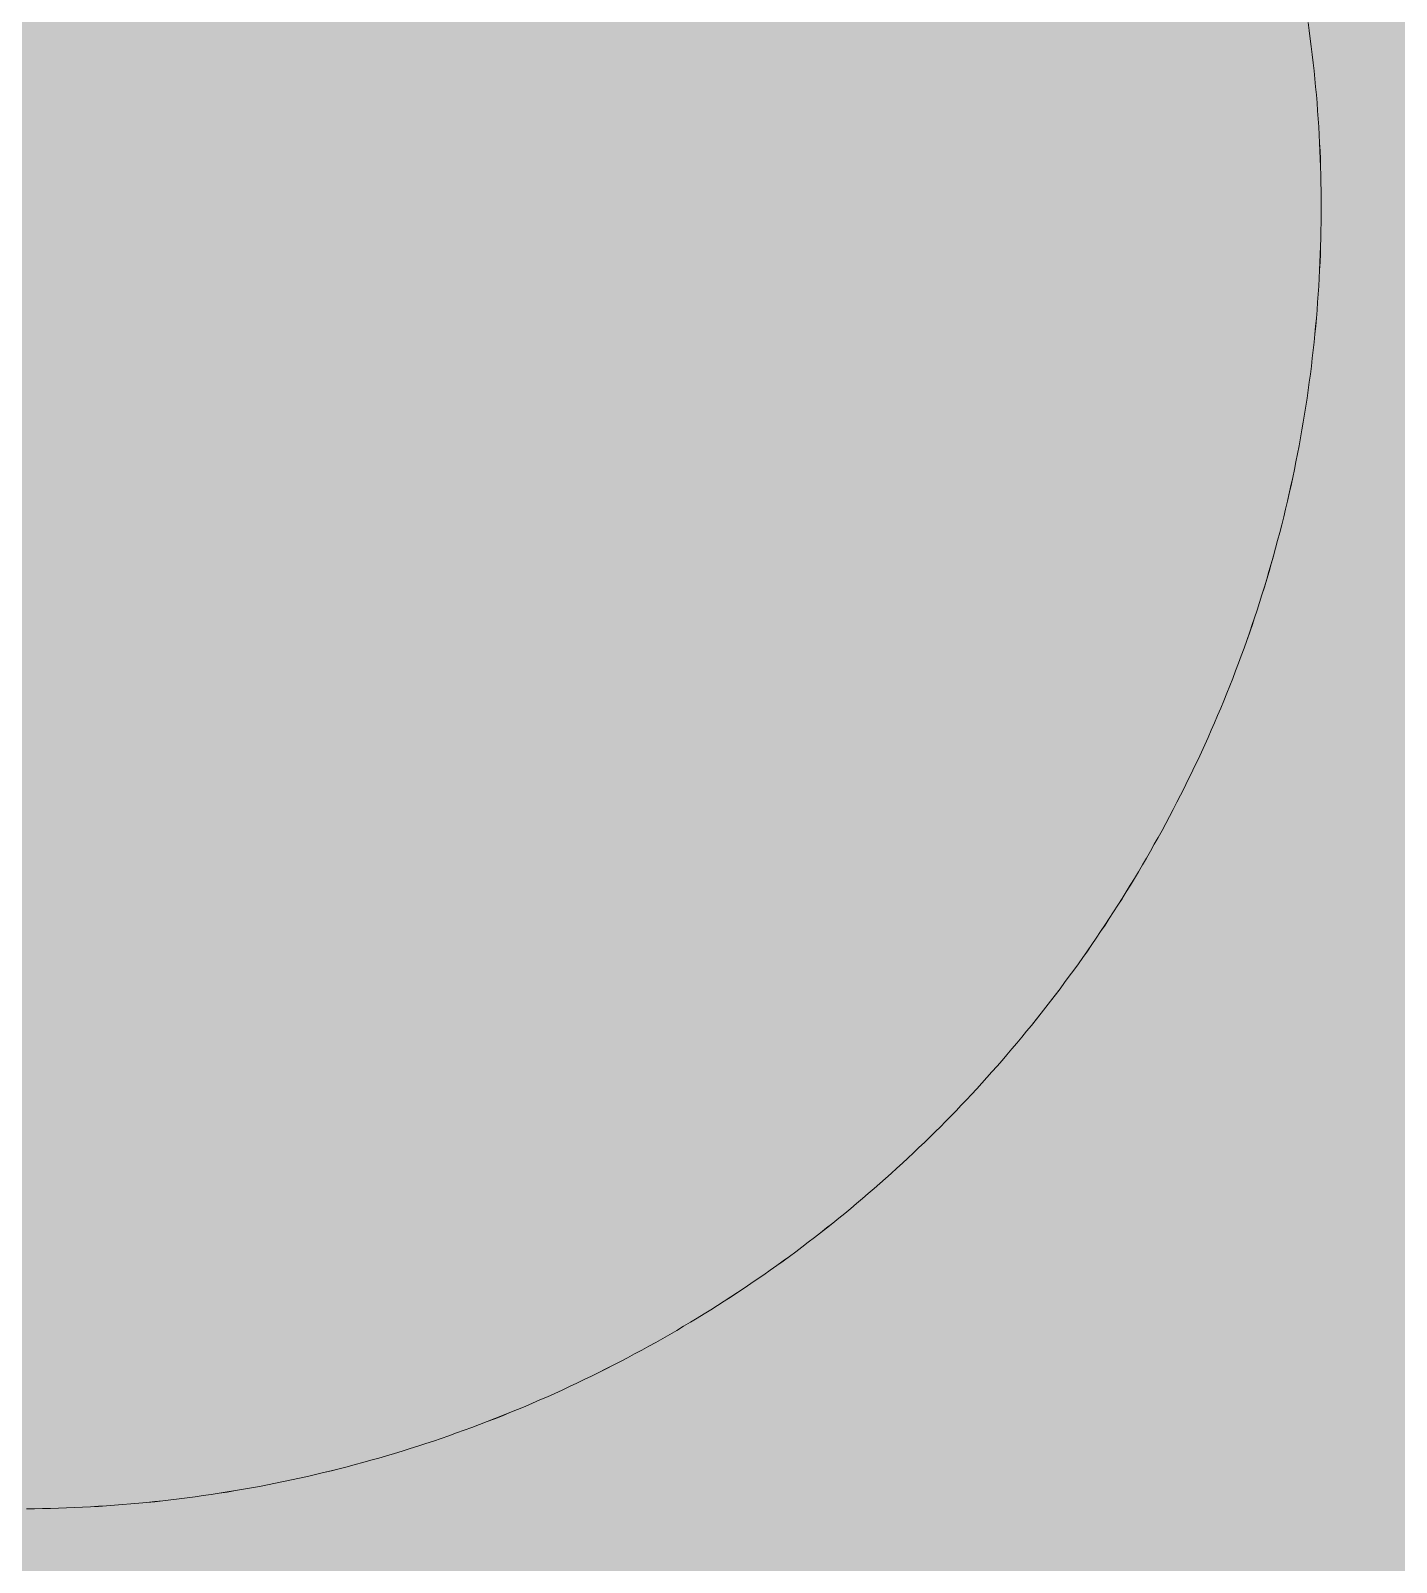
# Model space of a CAD drawing. Header units: millimetres. Extents: x 5622 to 8918, y 2044 to 6634.
# Drawn here: x 8593.593 to 8597, y 4436.941 to 4440.764 of the extents above; entities that cross this region are included whole.
import ezdxf

# ---------------------------------------------------------------- set-up
doc = ezdxf.new("R2010")
doc.units = ezdxf.units.MM
doc.linetypes.add('NASCOSTA', pattern=[9.525, 6.35, -3.175])
for name, color, linetype, lineweight in [('F_ARREDI', 7, 'Continuous', 5), ('F_FERRAMENTA', 253, 'Continuous', 5), ('F_MULTI laminato OPACO_retino', 1, 'Continuous', 5), ('F_Proiezioni', 253, 'NASCOSTA', 9)]:
    doc.layers.add(name, color=color, linetype=linetype, lineweight=lineweight)

# ---------------------------------------------------------------- blocks, each defined once
blk = doc.blocks.new("LIBRERIA_ingresso-living_sez._B.B'")
at = {"layer": 'F_MULTI laminato OPACO_retino', "true_color": 0x636466}
h = blk.add_hatch(color=251, dxfattribs=at)
h.dxf.hatch_style = 1
h.paths.add_polyline_path([(41313.1315, 11071.1262), (41913.1315, 11071.1262), (41913.1315, 13145.6262), (41313.1315, 13145.6262)])
at = {"layer": 'F_MULTI laminato OPACO_retino', "true_color": 0x939598}
h = blk.add_hatch(color=252, dxfattribs=at)
h.dxf.hatch_style = 1
h.paths.add_polyline_path([(41313.1315, 13145.6262), (41613.1315, 13145.6262), (41613.1315, 11071.1262), (41313.1315, 11071.1262)])
at = {"layer": 'F_Proiezioni', "color": 1}
for p, q in [((41592.3517, 11848.0633), (41592.3489, 11848.0833)), ((41592.3544, 11848.0433), (41592.3517, 11848.0633)), ((41592.3569, 11848.0234), (41592.3544, 11848.0433)), ((41592.3593, 11848.0034), (41592.3569, 11848.0234)), ((41592.3616, 11847.9834), (41592.3593, 11848.0034)), ((41592.3637, 11847.9634), (41592.3616, 11847.9834)), ((41592.3658, 11847.9434), (41592.3637, 11847.9634)), ((41592.3677, 11847.9234), (41592.3658, 11847.9434)), ((41592.3695, 11847.9034), (41592.3677, 11847.9234)), ((41592.3711, 11847.8834), (41592.3695, 11847.9034)), ((41592.3727, 11847.8634), (41592.3711, 11847.8834)), ((41592.3741, 11847.8434), (41592.3727, 11847.8634)), ((41592.3754, 11847.8234), (41592.3741, 11847.8434)), ((41592.3765, 11847.8035), (41592.3754, 11847.8234)), ((41592.3776, 11847.7835), (41592.3765, 11847.8035)), ((41592.3785, 11847.7636), (41592.3776, 11847.7835)), ((41592.3793, 11847.7436), (41592.3785, 11847.7636)), ((41592.38, 11847.7237), (41592.3793, 11847.7436)), ((41592.3805, 11847.7038), (41592.38, 11847.7237)), ((41592.381, 11847.6839), (41592.3805, 11847.7038)), ((41592.3813, 11847.664), (41592.381, 11847.6839)), ((41592.3815, 11847.6441), (41592.3813, 11847.664)), ((41592.3815, 11847.6243), (41592.3815, 11847.6441)), ((41592.3813, 11847.5846), (41592.3815, 11847.6045)), ((41592.3815, 11847.6045), (41592.3815, 11847.6243)), ((41592.3805, 11847.5449), (41592.381, 11847.5648)), ((41592.381, 11847.5648), (41592.3813, 11847.5846)), ((41592.3793, 11847.5052), (41592.38, 11847.5251)), ((41592.38, 11847.5251), (41592.3805, 11847.5449)), ((41592.3776, 11847.4654), (41592.3785, 11847.4853)), ((41592.3785, 11847.4853), (41592.3793, 11847.5052)), ((41592.3754, 11847.4255), (41592.3766, 11847.4454)), ((41592.3766, 11847.4454), (41592.3776, 11847.4654)), ((41592.3727, 11847.3856), (41592.3741, 11847.4056)), ((41592.3741, 11847.4056), (41592.3754, 11847.4255)), ((41592.3695, 11847.3457), (41592.3712, 11847.3657)), ((41592.3712, 11847.3657), (41592.3727, 11847.3856)), ((41592.3677, 11847.3257), (41592.3695, 11847.3457)), ((41592.3638, 11847.2858), (41592.3658, 11847.3058)), ((41592.3658, 11847.3058), (41592.3677, 11847.3257)), ((41592.3594, 11847.2459), (41592.3617, 11847.2659)), ((41592.3617, 11847.2659), (41592.3638, 11847.2858)), ((41592.3545, 11847.206), (41592.357, 11847.226)), ((41592.357, 11847.226), (41592.3594, 11847.2459)), ((41592.349, 11847.1662), (41592.3518, 11847.1861)), ((41592.3518, 11847.1861), (41592.3545, 11847.206)), ((41592.3431, 11847.1264), (41592.3461, 11847.1463)), ((41592.3461, 11847.1463), (41592.349, 11847.1662)), ((41592.3367, 11847.0866), (41592.34, 11847.1065)), ((41592.34, 11847.1065), (41592.3431, 11847.1264)), ((41592.3298, 11847.0469), (41592.3333, 11847.0667)), ((41592.3333, 11847.0667), (41592.3367, 11847.0866)), ((41592.3224, 11847.0073), (41592.3262, 11847.0271)), ((41592.3262, 11847.0271), (41592.3298, 11847.0469)), ((41592.3145, 11846.9677), (41592.3185, 11846.9875)), ((41592.3185, 11846.9875), (41592.3224, 11847.0073)), ((41592.3061, 11846.9283), (41592.3104, 11846.948)), ((41592.3104, 11846.948), (41592.3145, 11846.9677)), ((41592.2972, 11846.889), (41592.3017, 11846.9086)), ((41592.3017, 11846.9086), (41592.3061, 11846.9283)), ((41592.2879, 11846.8497), (41592.2926, 11846.8693)), ((41592.2926, 11846.8693), (41592.2972, 11846.889)), ((41592.278, 11846.8106), (41592.283, 11846.8302)), ((41592.283, 11846.8302), (41592.2879, 11846.8497)), ((41592.2677, 11846.7716), (41592.2729, 11846.7911)), ((41592.2729, 11846.7911), (41592.278, 11846.8106)), ((41592.2623, 11846.7522), (41592.2677, 11846.7716)), ((41592.2512, 11846.7134), (41592.2568, 11846.7328)), ((41592.2568, 11846.7328), (41592.2623, 11846.7522)), ((41592.2397, 11846.6748), (41592.2455, 11846.6941)), ((41592.2455, 11846.6941), (41592.2512, 11846.7134)), ((41592.2277, 11846.6364), (41592.2338, 11846.6556)), ((41592.2338, 11846.6556), (41592.2397, 11846.6748)), ((41592.2152, 11846.5981), (41592.2215, 11846.6172)), ((41592.2215, 11846.6172), (41592.2277, 11846.6364)), ((41592.2023, 11846.56), (41592.2088, 11846.579)), ((41592.2088, 11846.579), (41592.2152, 11846.5981)), ((41592.1889, 11846.5221), (41592.1957, 11846.541)), ((41592.1957, 11846.541), (41592.2023, 11846.56)), ((41592.1751, 11846.4844), (41592.182, 11846.5032)), ((41592.182, 11846.5032), (41592.1889, 11846.5221)), ((41592.1534, 11846.4282), (41592.1607, 11846.4469)), ((41592.1607, 11846.4469), (41592.168, 11846.4656)), ((41592.168, 11846.4656), (41592.1751, 11846.4844)), ((41592.1385, 11846.391), (41592.146, 11846.4096)), ((41592.146, 11846.4096), (41592.1534, 11846.4282)), ((41592.123, 11846.3541), (41592.1308, 11846.3725)), ((41592.1308, 11846.3725), (41592.1385, 11846.391)), ((41592.1072, 11846.3174), (41592.1152, 11846.3357)), ((41592.1152, 11846.3357), (41592.123, 11846.3541)), ((41592.0909, 11846.2809), (41592.0991, 11846.2991)), ((41592.0991, 11846.2991), (41592.1072, 11846.3174)), ((41592.0742, 11846.2447), (41592.0826, 11846.2627)), ((41592.0826, 11846.2627), (41592.0909, 11846.2809)), ((41592.057, 11846.2087), (41592.0656, 11846.2266)), ((41592.0656, 11846.2266), (41592.0742, 11846.2447)), ((41592.0394, 11846.1729), (41592.0483, 11846.1908)), ((41592.0483, 11846.1908), (41592.057, 11846.2087)), ((41592.0214, 11846.1375), (41592.0305, 11846.1552)), ((41592.0305, 11846.1552), (41592.0394, 11846.1729)), ((41592.0031, 11846.1022), (41592.0123, 11846.1198)), ((41592.0123, 11846.1198), (41592.0214, 11846.1375)), ((41591.9747, 11846.05), (41591.9843, 11846.0673)), ((41591.9843, 11846.0673), (41591.9937, 11846.0847)), ((41591.9937, 11846.0847), (41592.0031, 11846.1022)), ((41591.9553, 11846.0155), (41591.9651, 11846.0327)), ((41591.9651, 11846.0327), (41591.9747, 11846.05)), ((41591.9356, 11845.9812), (41591.9455, 11845.9983)), ((41591.9455, 11845.9983), (41591.9553, 11846.0155)), ((41591.9154, 11845.9473), (41591.9256, 11845.9642)), ((41591.9256, 11845.9642), (41591.9356, 11845.9812)), ((41591.8845, 11845.897), (41591.8949, 11845.9137)), ((41591.8949, 11845.9137), (41591.9052, 11845.9305)), ((41591.9052, 11845.9305), (41591.9154, 11845.9473)), ((41591.8635, 11845.8639), (41591.874, 11845.8804)), ((41591.874, 11845.8804), (41591.8845, 11845.897)), ((41591.842, 11845.8311), (41591.8528, 11845.8474)), ((41591.8528, 11845.8474), (41591.8635, 11845.8639)), ((41591.8093, 11845.7825), (41591.8203, 11845.7986)), ((41591.8203, 11845.7986), (41591.8312, 11845.8148)), ((41591.8312, 11845.8148), (41591.842, 11845.8311)), ((41591.787, 11845.7505), (41591.7981, 11845.7664)), ((41591.7981, 11845.7664), (41591.8093, 11845.7825)), ((41591.7643, 11845.7188), (41591.7757, 11845.7346)), ((41591.7757, 11845.7346), (41591.787, 11845.7505)), ((41591.7298, 11845.672), (41591.7414, 11845.6876)), ((41591.7414, 11845.6876), (41591.7529, 11845.7032)), ((41591.7529, 11845.7032), (41591.7643, 11845.7188)), ((41591.7064, 11845.6413), (41591.7181, 11845.6566)), ((41591.7181, 11845.6566), (41591.7298, 11845.672)), ((41591.6707, 11845.5958), (41591.6827, 11845.6109)), ((41591.6827, 11845.6109), (41591.6946, 11845.626)), ((41591.6946, 11845.626), (41591.7064, 11845.6413)), ((41591.6466, 11845.566), (41591.6587, 11845.5808)), ((41591.6587, 11845.5808), (41591.6707, 11845.5958)), ((41591.6099, 11845.5219), (41591.6222, 11845.5365)), ((41591.6222, 11845.5365), (41591.6344, 11845.5512)), ((41591.6344, 11845.5512), (41591.6466, 11845.566)), ((41591.5726, 11845.4787), (41591.5851, 11845.493)), ((41591.5851, 11845.493), (41591.5975, 11845.5074)), ((41591.5975, 11845.5074), (41591.6099, 11845.5219)), ((41591.5474, 11845.4503), (41591.56, 11845.4645)), ((41591.56, 11845.4645), (41591.5726, 11845.4787)), ((41591.5092, 11845.4086), (41591.5219, 11845.4224)), ((41591.5219, 11845.4224), (41591.5347, 11845.4363)), ((41591.5347, 11845.4363), (41591.5474, 11845.4503)), ((41591.4704, 11845.3677), (41591.4834, 11845.3813)), ((41591.4834, 11845.3813), (41591.4963, 11845.3949)), ((41591.4963, 11845.3949), (41591.5092, 11845.4086)), ((41591.4312, 11845.3278), (41591.4444, 11845.341)), ((41591.4444, 11845.341), (41591.4574, 11845.3543)), ((41591.4574, 11845.3543), (41591.4704, 11845.3677)), ((41591.3914, 11845.2885), (41591.4048, 11845.3016)), ((41591.4048, 11845.3016), (41591.4181, 11845.3147)), ((41591.4181, 11845.3147), (41591.4312, 11845.3278)), ((41591.3505, 11845.2497), (41591.3642, 11845.2626)), ((41591.3642, 11845.2626), (41591.3778, 11845.2756)), ((41591.3778, 11845.2756), (41591.3914, 11845.2885)), ((41591.3087, 11845.2113), (41591.3227, 11845.2241)), ((41591.3227, 11845.2241), (41591.3367, 11845.2369)), ((41591.3367, 11845.2369), (41591.3505, 11845.2497)), ((41591.2659, 11845.1735), (41591.2803, 11845.186)), ((41591.2803, 11845.186), (41591.2945, 11845.1987)), ((41591.2945, 11845.1987), (41591.3087, 11845.2113)), ((41591.2223, 11845.1361), (41591.2369, 11845.1485)), ((41591.2369, 11845.1485), (41591.2515, 11845.161)), ((41591.2515, 11845.161), (41591.2659, 11845.1735)), ((41591.1777, 11845.0993), (41591.1927, 11845.1115)), ((41591.1927, 11845.1115), (41591.2075, 11845.1238)), ((41591.2075, 11845.1238), (41591.2223, 11845.1361)), ((41591.1322, 11845.0631), (41591.1475, 11845.0751)), ((41591.1475, 11845.0751), (41591.1626, 11845.0872)), ((41591.1626, 11845.0872), (41591.1777, 11845.0993)), ((41591.0859, 11845.0276), (41591.1014, 11845.0394)), ((41591.1014, 11845.0394), (41591.1169, 11845.0512)), ((41591.1169, 11845.0512), (41591.1322, 11845.0631)), ((41591.0387, 11844.9927), (41591.0545, 11845.0043)), ((41591.0545, 11845.0043), (41591.0703, 11845.0159)), ((41591.0703, 11845.0159), (41591.0859, 11845.0276)), ((41590.9745, 11844.9473), (41590.9907, 11844.9586)), ((41590.9907, 11844.9586), (41591.0068, 11844.9699)), ((41591.0068, 11844.9699), (41591.0228, 11844.9813)), ((41591.0228, 11844.9813), (41591.0387, 11844.9927)), ((41590.9254, 11844.9142), (41590.9418, 11844.9252)), ((41590.9418, 11844.9252), (41590.9582, 11844.9362)), ((41590.9582, 11844.9362), (41590.9745, 11844.9473)), ((41590.8586, 11844.8712), (41590.8755, 11844.8818)), ((41590.8755, 11844.8818), (41590.8922, 11844.8925)), ((41590.8922, 11844.8925), (41590.9088, 11844.9033)), ((41590.9088, 11844.9033), (41590.9254, 11844.9142)), ((41590.8077, 11844.8399), (41590.8248, 11844.8502)), ((41590.8248, 11844.8502), (41590.8417, 11844.8607)), ((41590.8417, 11844.8607), (41590.8586, 11844.8712)), ((41590.7387, 11844.7995), (41590.756, 11844.8095)), ((41590.756, 11844.8095), (41590.7733, 11844.8195)), ((41590.7733, 11844.8195), (41590.7906, 11844.8297)), ((41590.7906, 11844.8297), (41590.8077, 11844.8399)), ((41590.6684, 11844.7607), (41590.6861, 11844.7702)), ((41590.6861, 11844.7702), (41590.7037, 11844.7799)), ((41590.7037, 11844.7799), (41590.7212, 11844.7897)), ((41590.7212, 11844.7897), (41590.7387, 11844.7995)), ((41590.5969, 11844.7234), (41590.6149, 11844.7326)), ((41590.6149, 11844.7326), (41590.6328, 11844.7419)), ((41590.6328, 11844.7419), (41590.6506, 11844.7512)), ((41590.6506, 11844.7512), (41590.6684, 11844.7607)), ((41590.5244, 11844.6879), (41590.5426, 11844.6966)), ((41590.5426, 11844.6966), (41590.5608, 11844.7055)), ((41590.5608, 11844.7055), (41590.5789, 11844.7144)), ((41590.5789, 11844.7144), (41590.5969, 11844.7234)), ((41590.4322, 11844.6459), (41590.4507, 11844.6541)), ((41590.4507, 11844.6541), (41590.4692, 11844.6624)), ((41590.4692, 11844.6624), (41590.4877, 11844.6708)), ((41590.4877, 11844.6708), (41590.5061, 11844.6793)), ((41590.5061, 11844.6793), (41590.5244, 11844.6879)), ((41590.3385, 11844.6067), (41590.3573, 11844.6143)), ((41590.3573, 11844.6143), (41590.3761, 11844.622)), ((41590.3761, 11844.622), (41590.3949, 11844.6299)), ((41590.3949, 11844.6299), (41590.4136, 11844.6378)), ((41590.4136, 11844.6378), (41590.4322, 11844.6459)), ((41590.2434, 11844.5704), (41590.2625, 11844.5774)), ((41590.2625, 11844.5774), (41590.2816, 11844.5846)), ((41590.2816, 11844.5846), (41590.3006, 11844.5918)), ((41590.3006, 11844.5918), (41590.3196, 11844.5992)), ((41590.3196, 11844.5992), (41590.3385, 11844.6067)), ((41590.1276, 11844.5307), (41590.147, 11844.537)), ((41590.147, 11844.537), (41590.1664, 11844.5435)), ((41590.1664, 11844.5435), (41590.1857, 11844.55)), ((41590.1857, 11844.55), (41590.205, 11844.5567)), ((41590.205, 11844.5567), (41590.2242, 11844.5635)), ((41590.2242, 11844.5635), (41590.2434, 11844.5704)), ((41590.0103, 11844.4954), (41590.0299, 11844.501)), ((41590.0299, 11844.501), (41590.0495, 11844.5067)), ((41590.0495, 11844.5067), (41590.0691, 11844.5125)), ((41590.0691, 11844.5125), (41590.0886, 11844.5185)), ((41590.0886, 11844.5185), (41590.1081, 11844.5245)), ((41590.1081, 11844.5245), (41590.1276, 11844.5307)), ((41589.8519, 11844.4551), (41589.8718, 11844.4597)), ((41589.8718, 11844.4597), (41589.8917, 11844.4645)), ((41589.8917, 11844.4645), (41589.9115, 11844.4693)), ((41589.9115, 11844.4693), (41589.9313, 11844.4743)), ((41589.9313, 11844.4743), (41589.9511, 11844.4794)), ((41589.9511, 11844.4794), (41589.9709, 11844.4846)), ((41589.9709, 11844.4846), (41589.9906, 11844.4899)), ((41589.9906, 11844.4899), (41590.0103, 11844.4954)), ((41589.6721, 11844.4196), (41589.6921, 11844.423)), ((41589.6921, 11844.423), (41589.7121, 11844.4266)), ((41589.7121, 11844.4266), (41589.7322, 11844.4303)), ((41589.7322, 11844.4303), (41589.7522, 11844.4341)), ((41589.7522, 11844.4341), (41589.7722, 11844.438)), ((41589.7722, 11844.438), (41589.7921, 11844.4421)), ((41589.7921, 11844.4421), (41589.8121, 11844.4463)), ((41589.8121, 11844.4463), (41589.832, 11844.4507)), ((41589.832, 11844.4507), (41589.8519, 11844.4551)), ((41589.3508, 11844.3817), (41589.3708, 11844.3832)), ((41589.3708, 11844.3832), (41589.3909, 11844.3847)), ((41589.3909, 11844.3847), (41589.4109, 11844.3864)), ((41589.4109, 11844.3864), (41589.431, 11844.3882)), ((41589.431, 11844.3882), (41589.4511, 11844.3901)), ((41589.4511, 11844.3901), (41589.4712, 11844.3921)), ((41589.4712, 11844.3921), (41589.4913, 11844.3943)), ((41589.4913, 11844.3943), (41589.5114, 11844.3966)), ((41589.5114, 11844.3966), (41589.5315, 11844.399)), ((41589.5315, 11844.399), (41589.5516, 11844.4016)), ((41589.5516, 11844.4016), (41589.5717, 11844.4043)), ((41589.5717, 11844.4043), (41589.5918, 11844.4071)), ((41589.5918, 11844.4071), (41589.6118, 11844.41)), ((41589.6118, 11844.41), (41589.6319, 11844.4131)), ((41589.6319, 11844.4131), (41589.652, 11844.4162)), ((41589.652, 11844.4162), (41589.6721, 11844.4196)), ((41589.1513, 11844.3743), (41589.1712, 11844.3745)), ((41589.1712, 11844.3745), (41589.191, 11844.3748)), ((41589.191, 11844.3748), (41589.2109, 11844.3753)), ((41589.2109, 11844.3753), (41589.2309, 11844.3758)), ((41589.2309, 11844.3758), (41589.2508, 11844.3765)), ((41589.2508, 11844.3765), (41589.2708, 11844.3773)), ((41589.2708, 11844.3773), (41589.2907, 11844.3782)), ((41589.2907, 11844.3782), (41589.3107, 11844.3793)), ((41589.3107, 11844.3793), (41589.3307, 11844.3804)), ((41589.3307, 11844.3804), (41589.3508, 11844.3817))]:
    blk.add_line(p, q, dxfattribs=at)

msp = doc.modelspace()

# ---------------------------------------------------------------- linework, layer by layer
at = {"layer": 'F_FERRAMENTA', "linetype": 'NASCOSTA'}
for p, q in [((8596.7856, 4440.7439), (8596.7829, 4440.7639)), ((8596.7881, 4440.7239), (8596.7856, 4440.7439)), ((8596.7905, 4440.7039), (8596.7881, 4440.7239)), ((8596.7928, 4440.6839), (8596.7905, 4440.7039)), ((8596.795, 4440.6639), (8596.7928, 4440.6839)), ((8596.797, 4440.6439), (8596.795, 4440.6639)), ((8596.7989, 4440.6239), (8596.797, 4440.6439)), ((8596.8007, 4440.6039), (8596.7989, 4440.6239)), ((8596.8024, 4440.584), (8596.8007, 4440.6039)), ((8596.8039, 4440.564), (8596.8024, 4440.584)), ((8596.8053, 4440.544), (8596.8039, 4440.564)), ((8596.8066, 4440.524), (8596.8053, 4440.544)), ((8596.8078, 4440.504), (8596.8066, 4440.524)), ((8596.8088, 4440.4841), (8596.8078, 4440.504)), ((8596.8098, 4440.4641), (8596.8088, 4440.4841)), ((8596.8106, 4440.4442), (8596.8098, 4440.4641)), ((8596.8112, 4440.4242), (8596.8106, 4440.4442)), ((8596.8118, 4440.4043), (8596.8112, 4440.4242)), ((8596.8122, 4440.3844), (8596.8118, 4440.4043)), ((8596.8125, 4440.3645), (8596.8122, 4440.3844)), ((8596.8127, 4440.3447), (8596.8125, 4440.3645)), ((8596.8128, 4440.3248), (8596.8127, 4440.3447)), ((8596.8127, 4440.305), (8596.8128, 4440.3248)), ((8596.8122, 4440.2654), (8596.8125, 4440.2852)), ((8596.8125, 4440.2852), (8596.8127, 4440.305)), ((8596.8112, 4440.2256), (8596.8118, 4440.2455)), ((8596.8118, 4440.2455), (8596.8122, 4440.2654)), ((8596.8098, 4440.1858), (8596.8106, 4440.2057)), ((8596.8106, 4440.2057), (8596.8112, 4440.2256)), ((8596.8078, 4440.146), (8596.8089, 4440.1659)), ((8596.8089, 4440.1659), (8596.8098, 4440.1858)), ((8596.8054, 4440.1061), (8596.8066, 4440.126)), ((8596.8066, 4440.126), (8596.8078, 4440.146)), ((8596.8024, 4440.0662), (8596.8039, 4440.0862)), ((8596.8039, 4440.0862), (8596.8054, 4440.1061)), ((8596.8008, 4440.0462), (8596.8024, 4440.0662)), ((8596.7971, 4440.0063), (8596.799, 4440.0263)), ((8596.799, 4440.0263), (8596.8008, 4440.0462)), ((8596.7929, 4439.9664), (8596.795, 4439.9864)), ((8596.795, 4439.9864), (8596.7971, 4440.0063)), ((8596.7882, 4439.9265), (8596.7906, 4439.9465)), ((8596.7906, 4439.9465), (8596.7929, 4439.9664)), ((8596.7831, 4439.8866), (8596.7857, 4439.9066)), ((8596.7857, 4439.9066), (8596.7882, 4439.9265)), ((8596.7774, 4439.8468), (8596.7803, 4439.8667)), ((8596.7803, 4439.8667), (8596.7831, 4439.8866)), ((8596.7712, 4439.807), (8596.7744, 4439.8269)), ((8596.7744, 4439.8269), (8596.7774, 4439.8468)), ((8596.7646, 4439.7673), (8596.768, 4439.7871)), ((8596.768, 4439.7871), (8596.7712, 4439.807)), ((8596.7574, 4439.7276), (8596.7611, 4439.7474)), ((8596.7611, 4439.7474), (8596.7646, 4439.7673)), ((8596.7498, 4439.688), (8596.7537, 4439.7078)), ((8596.7537, 4439.7078), (8596.7574, 4439.7276)), ((8596.7416, 4439.6486), (8596.7458, 4439.6683)), ((8596.7458, 4439.6683), (8596.7498, 4439.688)), ((8596.733, 4439.6092), (8596.7374, 4439.6288)), ((8596.7374, 4439.6288), (8596.7416, 4439.6486)), ((8596.7239, 4439.5699), (8596.7285, 4439.5895)), ((8596.7285, 4439.5895), (8596.733, 4439.6092)), ((8596.7191, 4439.5503), (8596.7239, 4439.5699)), ((8596.7092, 4439.5112), (8596.7142, 4439.5307)), ((8596.7142, 4439.5307), (8596.7191, 4439.5503)), ((8596.6989, 4439.4722), (8596.7041, 4439.4917)), ((8596.7041, 4439.4917), (8596.7092, 4439.5112)), ((8596.6881, 4439.4334), (8596.6935, 4439.4528)), ((8596.6935, 4439.4528), (8596.6989, 4439.4722)), ((8596.6768, 4439.3947), (8596.6825, 4439.414)), ((8596.6825, 4439.414), (8596.6881, 4439.4334)), ((8596.665, 4439.3561), (8596.671, 4439.3754)), ((8596.671, 4439.3754), (8596.6768, 4439.3947)), ((8596.6528, 4439.3178), (8596.6589, 4439.3369)), ((8596.6589, 4439.3369), (8596.665, 4439.3561)), ((8596.6401, 4439.2796), (8596.6465, 4439.2987)), ((8596.6465, 4439.2987), (8596.6528, 4439.3178)), ((8596.6269, 4439.2416), (8596.6335, 4439.2606)), ((8596.6335, 4439.2606), (8596.6401, 4439.2796)), ((8596.6133, 4439.2038), (8596.6201, 4439.2226)), ((8596.6201, 4439.2226), (8596.6269, 4439.2416)), ((8596.5992, 4439.1662), (8596.6063, 4439.1849)), ((8596.6063, 4439.1849), (8596.6133, 4439.2038)), ((8596.5847, 4439.1288), (8596.592, 4439.1474)), ((8596.592, 4439.1474), (8596.5992, 4439.1662)), ((8596.5697, 4439.0916), (8596.5772, 4439.1101)), ((8596.5772, 4439.1101), (8596.5847, 4439.1288)), ((8596.5464, 4439.0363), (8596.5543, 4439.0546)), ((8596.5543, 4439.0546), (8596.562, 4439.0731)), ((8596.562, 4439.0731), (8596.5697, 4439.0916)), ((8596.5303, 4438.9997), (8596.5384, 4439.0179)), ((8596.5384, 4439.0179), (8596.5464, 4439.0363)), ((8596.5138, 4438.9633), (8596.5221, 4438.9814)), ((8596.5221, 4438.9814), (8596.5303, 4438.9997)), ((8596.4969, 4438.9272), (8596.5054, 4438.9452)), ((8596.5054, 4438.9452), (8596.5138, 4438.9633)), ((8596.4795, 4438.8913), (8596.4882, 4438.9092)), ((8596.4882, 4438.9092), (8596.4969, 4438.9272)), ((8596.4617, 4438.8557), (8596.4707, 4438.8735)), ((8596.4707, 4438.8735), (8596.4795, 4438.8913)), ((8596.4435, 4438.8204), (8596.4527, 4438.838)), ((8596.4527, 4438.838), (8596.4617, 4438.8557)), ((8596.425, 4438.7853), (8596.4343, 4438.8028)), ((8596.4343, 4438.8028), (8596.4435, 4438.8204)), ((8596.3963, 4438.7332), (8596.406, 4438.7505)), ((8596.406, 4438.7505), (8596.4155, 4438.7679)), ((8596.4155, 4438.7679), (8596.425, 4438.7853)), ((8596.3768, 4438.6989), (8596.3866, 4438.716)), ((8596.3866, 4438.716), (8596.3963, 4438.7332)), ((8596.3568, 4438.6648), (8596.3668, 4438.6818)), ((8596.3668, 4438.6818), (8596.3768, 4438.6989)), ((8596.3365, 4438.631), (8596.3467, 4438.6479)), ((8596.3467, 4438.6479), (8596.3568, 4438.6648)), ((8596.3053, 4438.581), (8596.3158, 4438.5976)), ((8596.3158, 4438.5976), (8596.3262, 4438.6143)), ((8596.3262, 4438.6143), (8596.3365, 4438.631)), ((8596.284, 4438.548), (8596.2947, 4438.5644)), ((8596.2947, 4438.5644), (8596.3053, 4438.581)), ((8596.2624, 4438.5153), (8596.2733, 4438.5316)), ((8596.2733, 4438.5316), (8596.284, 4438.548)), ((8596.2294, 4438.467), (8596.2405, 4438.483)), ((8596.2405, 4438.483), (8596.2515, 4438.4991)), ((8596.2515, 4438.4991), (8596.2624, 4438.5153)), ((8596.2069, 4438.4352), (8596.2182, 4438.451)), ((8596.2182, 4438.451), (8596.2294, 4438.467)), ((8596.1726, 4438.3881), (8596.1842, 4438.4037)), ((8596.1842, 4438.4037), (8596.1956, 4438.4194)), ((8596.1956, 4438.4194), (8596.2069, 4438.4352)), ((8596.1494, 4438.3572), (8596.1611, 4438.3726)), ((8596.1611, 4438.3726), (8596.1726, 4438.3881)), ((8596.1258, 4438.3266), (8596.1376, 4438.3418)), ((8596.1376, 4438.3418), (8596.1494, 4438.3572)), ((8596.0899, 4438.2814), (8596.102, 4438.2964)), ((8596.102, 4438.2964), (8596.1139, 4438.3114)), ((8596.1139, 4438.3114), (8596.1258, 4438.3266)), ((8596.0534, 4438.237), (8596.0657, 4438.2517)), ((8596.0657, 4438.2517), (8596.0778, 4438.2665)), ((8596.0778, 4438.2665), (8596.0899, 4438.2814)), ((8596.0287, 4438.2079), (8596.0411, 4438.2224)), ((8596.0411, 4438.2224), (8596.0534, 4438.237)), ((8595.9912, 4438.165), (8596.0038, 4438.1792)), ((8596.0038, 4438.1792), (8596.0163, 4438.1935)), ((8596.0163, 4438.1935), (8596.0287, 4438.2079)), ((8595.9532, 4438.123), (8595.9659, 4438.1369)), ((8595.9659, 4438.1369), (8595.9786, 4438.1509)), ((8595.9786, 4438.1509), (8595.9912, 4438.165)), ((8595.9275, 4438.0954), (8595.9404, 4438.1091)), ((8595.9404, 4438.1091), (8595.9532, 4438.123)), ((8595.8887, 4438.0549), (8595.9017, 4438.0683)), ((8595.9017, 4438.0683), (8595.9146, 4438.0818)), ((8595.9146, 4438.0818), (8595.9275, 4438.0954)), ((8595.8493, 4438.0152), (8595.8625, 4438.0283)), ((8595.8625, 4438.0283), (8595.8756, 4438.0416)), ((8595.8756, 4438.0416), (8595.8887, 4438.0549)), ((8595.8091, 4437.9761), (8595.8226, 4437.9891)), ((8595.8226, 4437.9891), (8595.836, 4438.0021)), ((8595.836, 4438.0021), (8595.8493, 4438.0152)), ((8595.7679, 4437.9374), (8595.7817, 4437.9503)), ((8595.7817, 4437.9503), (8595.7955, 4437.9632)), ((8595.7955, 4437.9632), (8595.8091, 4437.9761)), ((8595.7258, 4437.8992), (8595.7399, 4437.9119)), ((8595.7399, 4437.9119), (8595.754, 4437.9246)), ((8595.754, 4437.9246), (8595.7679, 4437.9374)), ((8595.6827, 4437.8615), (8595.6972, 4437.874)), ((8595.6972, 4437.874), (8595.7115, 4437.8866)), ((8595.7115, 4437.8866), (8595.7258, 4437.8992)), ((8595.6388, 4437.8243), (8595.6535, 4437.8367)), ((8595.6535, 4437.8367), (8595.6682, 4437.849)), ((8595.6682, 4437.849), (8595.6827, 4437.8615)), ((8595.5939, 4437.7877), (8595.6089, 4437.7999)), ((8595.6089, 4437.7999), (8595.6239, 4437.8121)), ((8595.6239, 4437.8121), (8595.6388, 4437.8243)), ((8595.5481, 4437.7518), (8595.5635, 4437.7637)), ((8595.5635, 4437.7637), (8595.5787, 4437.7757)), ((8595.5787, 4437.7757), (8595.5939, 4437.7877)), ((8595.4858, 4437.7048), (8595.5015, 4437.7164)), ((8595.5015, 4437.7164), (8595.5171, 4437.7281)), ((8595.5171, 4437.7281), (8595.5327, 4437.7399)), ((8595.5327, 4437.7399), (8595.5481, 4437.7518)), ((8595.438, 4437.6704), (8595.454, 4437.6818)), ((8595.454, 4437.6818), (8595.47, 4437.6933)), ((8595.47, 4437.6933), (8595.4858, 4437.7048)), ((8595.3895, 4437.6367), (8595.4057, 4437.6479)), ((8595.4057, 4437.6479), (8595.4219, 4437.6591)), ((8595.4219, 4437.6591), (8595.438, 4437.6704)), ((8595.3234, 4437.5931), (8595.3401, 4437.6038)), ((8595.3401, 4437.6038), (8595.3566, 4437.6147)), ((8595.3566, 4437.6147), (8595.3731, 4437.6257)), ((8595.3731, 4437.6257), (8595.3895, 4437.6367)), ((8595.273, 4437.5612), (8595.2899, 4437.5717)), ((8595.2899, 4437.5717), (8595.3067, 4437.5824)), ((8595.3067, 4437.5824), (8595.3234, 4437.5931)), ((8595.2046, 4437.5201), (8595.2218, 4437.5302)), ((8595.2218, 4437.5302), (8595.239, 4437.5405)), ((8595.239, 4437.5405), (8595.256, 4437.5508)), ((8595.256, 4437.5508), (8595.273, 4437.5612)), ((8595.1349, 4437.4804), (8595.1525, 4437.4902)), ((8595.1525, 4437.4902), (8595.1699, 4437.5001)), ((8595.1699, 4437.5001), (8595.1873, 4437.51)), ((8595.1873, 4437.51), (8595.2046, 4437.5201)), ((8595.064, 4437.4424), (8595.0819, 4437.4518)), ((8595.0819, 4437.4518), (8595.0996, 4437.4612)), ((8595.0996, 4437.4612), (8595.1173, 4437.4708)), ((8595.1173, 4437.4708), (8595.1349, 4437.4804)), ((8594.992, 4437.406), (8595.0101, 4437.4149)), ((8595.0101, 4437.4149), (8595.0282, 4437.424)), ((8595.0282, 4437.424), (8595.0461, 4437.4331)), ((8595.0461, 4437.4331), (8595.064, 4437.4424)), ((8594.9189, 4437.3713), (8594.9373, 4437.3798)), ((8594.9373, 4437.3798), (8594.9556, 4437.3884)), ((8594.9556, 4437.3884), (8594.9739, 4437.3972)), ((8594.9739, 4437.3972), (8594.992, 4437.406)), ((8594.8261, 4437.3304), (8594.8448, 4437.3384)), ((8594.8448, 4437.3384), (8594.8634, 4437.3464)), ((8594.8634, 4437.3464), (8594.882, 4437.3546)), ((8594.882, 4437.3546), (8594.9005, 4437.3629)), ((8594.9005, 4437.3629), (8594.9189, 4437.3713)), ((8594.7318, 4437.2924), (8594.7508, 4437.2998)), ((8594.7508, 4437.2998), (8594.7697, 4437.3073)), ((8594.7697, 4437.3073), (8594.7886, 4437.3149)), ((8594.7886, 4437.3149), (8594.8074, 4437.3226)), ((8594.8074, 4437.3226), (8594.8261, 4437.3304)), ((8594.6169, 4437.2506), (8594.6362, 4437.2573)), ((8594.6362, 4437.2573), (8594.6554, 4437.264)), ((8594.6554, 4437.264), (8594.6746, 4437.271)), ((8594.6746, 4437.271), (8594.6937, 4437.278)), ((8594.6937, 4437.278), (8594.7128, 4437.2851)), ((8594.7128, 4437.2851), (8594.7318, 4437.2924)), ((8594.5003, 4437.2131), (8594.5199, 4437.219)), ((8594.5199, 4437.219), (8594.5394, 4437.2251)), ((8594.5394, 4437.2251), (8594.5588, 4437.2313)), ((8594.5588, 4437.2313), (8594.5782, 4437.2376)), ((8594.5782, 4437.2376), (8594.5976, 4437.244)), ((8594.5976, 4437.244), (8594.6169, 4437.2506)), ((8594.3824, 4437.1799), (8594.4021, 4437.1851)), ((8594.4021, 4437.1851), (8594.4218, 4437.1905)), ((8594.4218, 4437.1905), (8594.4415, 4437.1959)), ((8594.4415, 4437.1959), (8594.4611, 4437.2015)), ((8594.4611, 4437.2015), (8594.4808, 4437.2072)), ((8594.4808, 4437.2072), (8594.5003, 4437.2131)), ((8594.2034, 4437.1386), (8594.2234, 4437.1427)), ((8594.2234, 4437.1427), (8594.2433, 4437.1469)), ((8594.2433, 4437.1469), (8594.2633, 4437.1512)), ((8594.2633, 4437.1512), (8594.2832, 4437.1557)), ((8594.2832, 4437.1557), (8594.3031, 4437.1603)), ((8594.3031, 4437.1603), (8594.3229, 4437.165)), ((8594.3229, 4437.165), (8594.3428, 4437.1698)), ((8594.3428, 4437.1698), (8594.3626, 4437.1748)), ((8594.3626, 4437.1748), (8594.3824, 4437.1799)), ((8593.9828, 4437.1021), (8594.0029, 4437.1048)), ((8594.0029, 4437.1048), (8594.023, 4437.1076)), ((8594.023, 4437.1076), (8594.0431, 4437.1105)), ((8594.0431, 4437.1105), (8594.0632, 4437.1136)), ((8594.0632, 4437.1136), (8594.0832, 4437.1168)), ((8594.0832, 4437.1168), (8594.1033, 4437.1201)), ((8594.1033, 4437.1201), (8594.1234, 4437.1235)), ((8594.1234, 4437.1235), (8594.1434, 4437.1271)), ((8594.1434, 4437.1271), (8594.1634, 4437.1308)), ((8594.1634, 4437.1308), (8594.1834, 4437.1346)), ((8594.1834, 4437.1346), (8594.2034, 4437.1386)), ((8593.5826, 4437.0749), (8593.6024, 4437.0751)), ((8593.6024, 4437.0751), (8593.6223, 4437.0754)), ((8593.6223, 4437.0754), (8593.6422, 4437.0758)), ((8593.6422, 4437.0758), (8593.6621, 4437.0764)), ((8593.6621, 4437.0764), (8593.682, 4437.077)), ((8593.682, 4437.077), (8593.702, 4437.0778)), ((8593.702, 4437.0778), (8593.722, 4437.0788)), ((8593.722, 4437.0788), (8593.742, 4437.0798)), ((8593.742, 4437.0798), (8593.762, 4437.081)), ((8593.762, 4437.081), (8593.782, 4437.0823)), ((8593.782, 4437.0823), (8593.8021, 4437.0837)), ((8593.8021, 4437.0837), (8593.8221, 4437.0852)), ((8593.8221, 4437.0852), (8593.8422, 4437.0869)), ((8593.8422, 4437.0869), (8593.8623, 4437.0887)), ((8593.8623, 4437.0887), (8593.8823, 4437.0906)), ((8593.8823, 4437.0906), (8593.9024, 4437.0927)), ((8593.9024, 4437.0927), (8593.9225, 4437.0949)), ((8593.9225, 4437.0949), (8593.9426, 4437.0972)), ((8593.9426, 4437.0972), (8593.9627, 4437.0996)), ((8593.9627, 4437.0996), (8593.9828, 4437.1021))]:
    msp.add_line(p, q, dxfattribs=at)

# ---------------------------------------------------------------- block references
at = {"layer": 'F_ARREDI'}
msp.add_blockref("LIBRERIA_ingresso-living_sez._B.B'", (-32995.5688, -7407.2995), dxfattribs=at)

doc.saveas('drawing.dxf')
